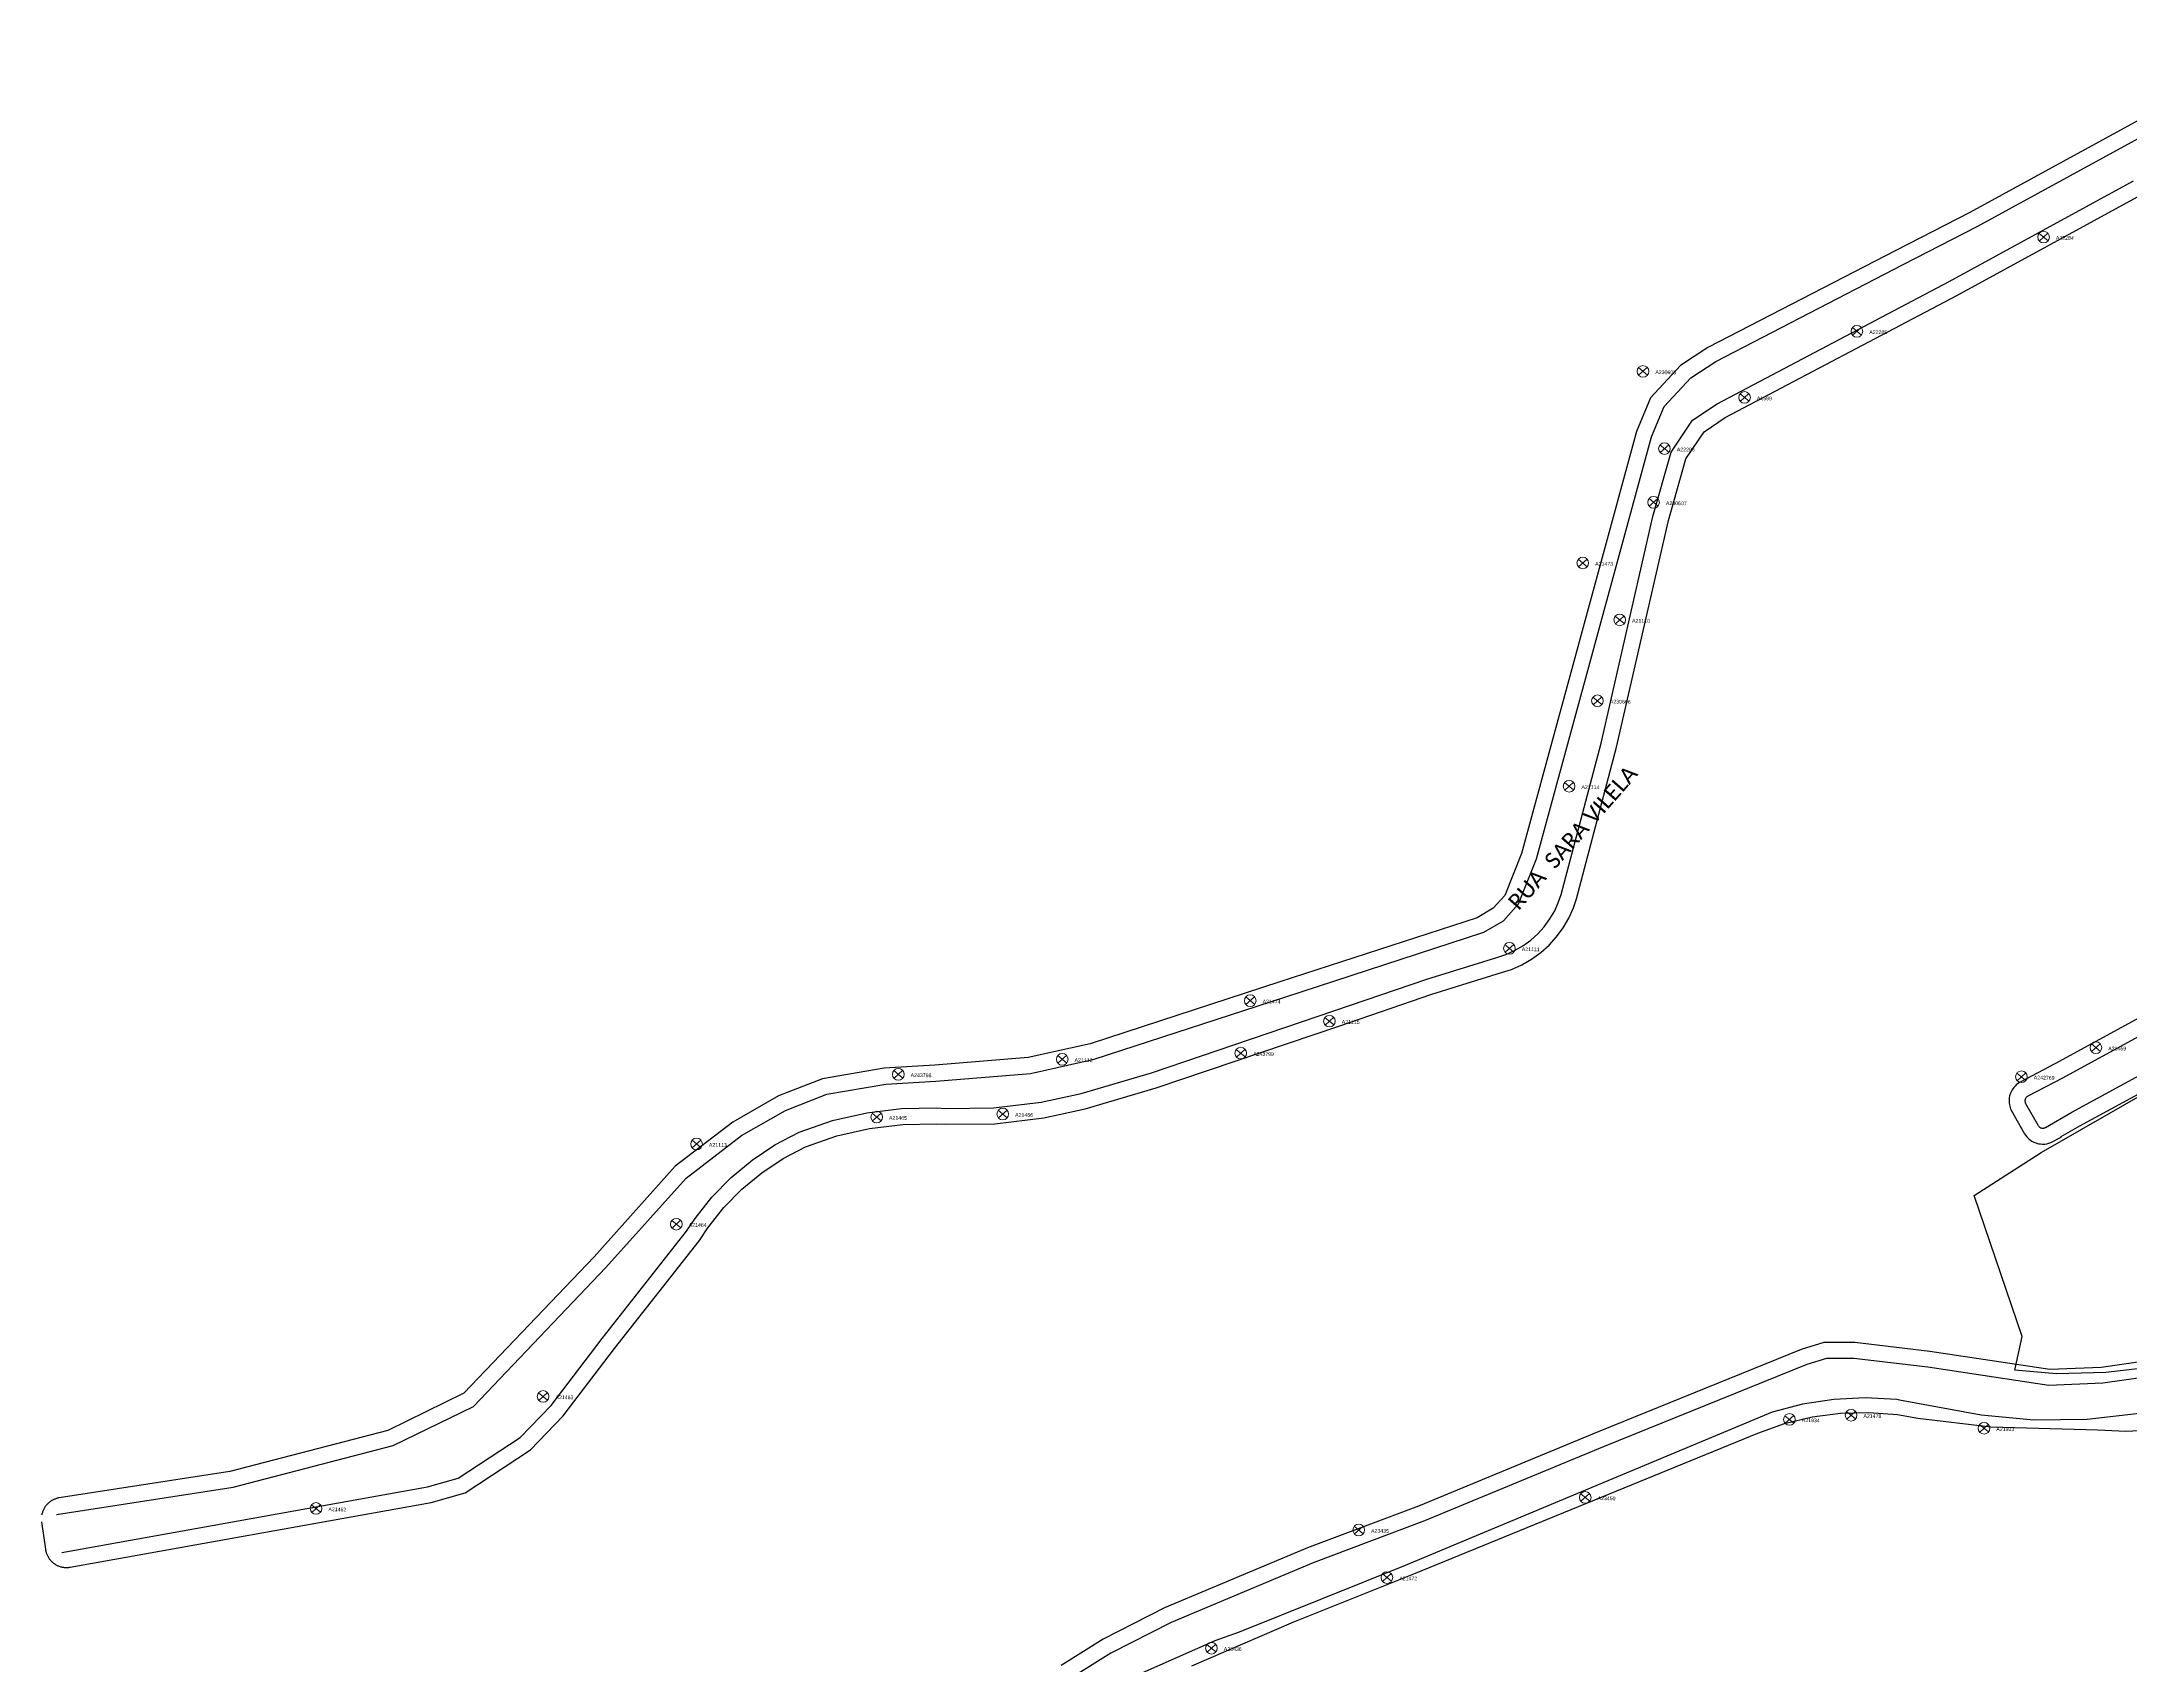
# Model space of a CAD drawing. Header units: millimetres. Extents: x 676447 to 689606, y 7455628 to 7463967.
# Drawn here: x 681500.2 to 681893.6, y 7459437.9 to 7459743.6 of the extents above; entities that cross this region are included whole.
import ezdxf

# ---------------------------------------------------------------- set-up
doc = ezdxf.new("R2010")
doc.units = ezdxf.units.MM
doc.header["$LTSCALE"] = 0.1
doc.header["$MEASUREMENT"] = 0
doc.linetypes.add('PHANTOM2', pattern=[1.25, 0.625, -0.125, 0.125, -0.125, 0.125, -0.125])
doc.layers.add('10.4-Postes', color=1, linetype='Continuous', lineweight=0)
for name, color, linetype in [('LEGENDAS_INFRAESTRUTURAS', 7, 'Continuous'), ('MUB_MEIOFIO', 7, 'Continuous'), ('MUB_OBRA_ARTE', 7, 'Continuous'), ('MUB_QUADRAS', 7, 'Continuous'), ('MUB_SEGMENTO', 7, 'Continuous'), ('NOS_DE_INFRAESTRUTURA', 7, 'Continuous')]:
    doc.layers.add(name, color=color, linetype=linetype)
doc.styles.add('Legend', font='calibri.ttf')
doc.styles.get("Standard").update_dxf_attribs({"font": 'arial.ttf'})

# ---------------------------------------------------------------- blocks, each defined once
blk = doc.blocks.new('PTPT')
at = {"layer": '10.4-Postes', "color": 1, "linetype": 'PHANTOM2'}
for points in [[(-0.0000079, 0.0000104), (0.0000075, -0.000002)], [(0.000007, 0.0000109), (-0.0000074, -0.0000025)]]:
    blk.add_lwpolyline(points, dxfattribs=at)
at = {"layer": '10.4-Postes', "color": 1}
blk.add_circle((-0.0000002, 0.0000042), 0.00000987, dxfattribs=at)

msp = doc.modelspace()

# ---------------------------------------------------------------- linework, layer by layer
at = {"layer": 'MUB_MEIOFIO', "linetype": 'Continuous'}
for points in [[(681502.99, 7459466.28), (681536.24, 7459471.43), (681566.42, 7459479.27), (681581.5, 7459486.62), (681606.46, 7459512.75), (681621.56, 7459529.62), (681632.01, 7459537.62), (681640.27, 7459542.36), (681648.05, 7459545.4), (681659.19, 7459547.32), (681668.63, 7459547.85), (681686.42, 7459549.32), (681698.45, 7459551.98), (681734.32, 7459563.69), (681771.82, 7459575.88), (681775.5, 7459578.05), (681778.34, 7459581.22), (681781.76, 7459589.73), (681803.39, 7459669.2), (681805.8, 7459674.86), (681810.83, 7459680.31), (681815.5, 7459683.38), (681850.78, 7459701.6), (681864.77, 7459708.75), (681923.59, 7459740.92)], [(681504.01, 7459459.11), (681572.87, 7459471.46), (681578.66, 7459473.13), (681590.33, 7459480.75), (681596.16, 7459486.79), (681605.73, 7459499.38), (681621.67, 7459519.6), (681623.25, 7459521.97), (681626.44, 7459526.02), (681630.04, 7459529.71), (681634.01, 7459533.01), (681638.3, 7459535.87), (681642.87, 7459538.27), (681649.13, 7459540.42), (681655.58, 7459541.9), (681662.15, 7459542.7), (681668.76, 7459542.81), (681670.47, 7459542.73), (681679.49, 7459542.85), (681688.45, 7459543.91), (681696, 7459545.56), (681709.2, 7459549.45), (681743.74, 7459561.13), (681761.1, 7459567.06), (681774.26, 7459571.17), (681775.97, 7459571.72), (681777.62, 7459572.45), (681779.18, 7459573.34), (681780.65, 7459574.4), (681781.99, 7459575.6), (681783.2, 7459576.93), (681784.26, 7459578.39), (681785.17, 7459579.95), (681785.91, 7459581.59), (681786.39, 7459583.02), (681793.91, 7459611.47), (681803.68, 7459654.15), (681807.13, 7459666.29), (681811.15, 7459672.29), (681815.74, 7459675.41), (681859.48, 7459698.41), (681894.19, 7459717.39)], [(681923.85, 7459571.91), (681880.82, 7459548.44), (681874.28, 7459545.01), (681874.19, 7459544.96), (681874.1, 7459544.89), (681874.03, 7459544.82), (681873.96, 7459544.75), (681873.9, 7459544.66), (681873.85, 7459544.57), (681873.8, 7459544.47), (681873.77, 7459544.37), (681873.75, 7459544.27), (681873.74, 7459544.17), (681873.74, 7459544.06), (681873.76, 7459543.96), (681873.78, 7459543.86), (681873.81, 7459543.76), (681873.86, 7459543.66), (681873.87, 7459543.63), (681876.22, 7459539.51), (681876.28, 7459539.42), (681876.34, 7459539.34), (681876.42, 7459539.26), (681876.5, 7459539.2), (681876.59, 7459539.14), (681876.68, 7459539.09), (681876.78, 7459539.05), (681876.88, 7459539.02), (681876.98, 7459539.01), (681877.08, 7459539), (681877.19, 7459539.01), (681877.29, 7459539.02), (681877.39, 7459539.05), (681877.49, 7459539.08), (681877.59, 7459539.13), (681877.59, 7459539.14), (681882.6, 7459542.04), (681898.12, 7459550.48)], [(681901.34, 7459492.82), (681888.39, 7459490.97), (681878.26, 7459490.58), (681855.42, 7459493.99), (681841.5, 7459495.64), (681836.34, 7459495.64), (681832.64, 7459494.48), (681794.51, 7459479.08), (681760.63, 7459465.06), (681739.7, 7459457.19), (681712.94, 7459445.94), (681701.59, 7459440.17), (681693.85, 7459435.31)], [(681895.34, 7459485.29), (681885.43, 7459484.13), (681875.44, 7459484.02), (681865.5, 7459484.95), (681850.09, 7459487.82), (681849.89, 7459487.86), (681849.6, 7459487.91), (681843.67, 7459488.23), (681837.74, 7459487.94), (681831.87, 7459487.02), (681826.13, 7459485.5), (681757, 7459456.66), (681725.72, 7459444.12), (681721.14, 7459442.47), (681706.97, 7459436.22)]]:
    msp.add_lwpolyline(points, dxfattribs=at)
at = {"layer": 'MUB_OBRA_ARTE', "linetype": 'Continuous'}
msp.add_lwpolyline([(681871.83, 7459493.46), (681873.22, 7459499.76), (681864.19, 7459526.34), (681876.82, 7459534.45), (681931.3, 7459565.67), (681934.84, 7459565.64), (681937.36, 7459564.32), (681961.75, 7459525.52), (681960.95, 7459522.69), (681957.9, 7459521.15), (681911.6, 7459498.03), (681904.78, 7459495.74), (681896.1, 7459493.81), (681888.97, 7459493), (681879.69, 7459492.72), (681871.83, 7459493.46)], dxfattribs=at)
at = {"layer": 'MUB_QUADRAS', "linetype": 'Continuous'}
for points in [[(681922.16, 7459743.56), (681863.37, 7459711.4), (681849.41, 7459704.27), (681813.98, 7459685.97), (681808.87, 7459682.62), (681803.24, 7459676.52), (681800.55, 7459670.19), (681778.91, 7459590.69), (681775.75, 7459582.83), (681773.57, 7459580.4), (681770.58, 7459578.63), (681733.39, 7459566.54), (681697.66, 7459554.88), (681685.97, 7459552.29), (681668.42, 7459550.84), (681658.85, 7459550.3), (681647.24, 7459548.3), (681638.97, 7459545.08), (681630.35, 7459540.12), (681619.51, 7459531.83), (681604.26, 7459514.79), (681579.7, 7459489.08), (681565.38, 7459482.1), (681535.63, 7459474.37), (681503.51, 7459469.39), (681503.37, 7459469.37), (681503.24, 7459469.34), (681503.1, 7459469.31), (681502.97, 7459469.27), (681502.84, 7459469.23), (681502.71, 7459469.18), (681502.58, 7459469.13), (681502.45, 7459469.07), (681502.33, 7459469.01), (681502.2, 7459468.95), (681502.08, 7459468.88), (681501.96, 7459468.81), (681501.85, 7459468.73), (681501.74, 7459468.65), (681501.63, 7459468.57), (681501.52, 7459468.48), (681501.42, 7459468.39), (681501.32, 7459468.29), (681501.22, 7459468.19), (681501.13, 7459468.09), (681501.04, 7459467.99), (681500.95, 7459467.88), (681500.87, 7459467.77), (681500.79, 7459467.65), (681500.71, 7459467.53), (681500.64, 7459467.42), (681500.58, 7459467.29), (681500.51, 7459467.17), (681500.46, 7459467.04), (681500.4, 7459466.92), (681500.35, 7459466.79), (681500.31, 7459466.66), (681500.27, 7459466.52), (681500.23, 7459466.39), (681500.2, 7459466.25), (681500.18, 7459466.12)], [(681500.16, 7459464.88), (681500.89, 7459459.72), (681500.92, 7459459.58), (681500.94, 7459459.44), (681500.97, 7459459.31), (681501.01, 7459459.17), (681501.05, 7459459.04), (681501.1, 7459458.91), (681501.15, 7459458.78), (681501.2, 7459458.65), (681501.26, 7459458.52), (681501.33, 7459458.4), (681501.39, 7459458.27), (681501.47, 7459458.15), (681501.54, 7459458.04), (681501.62, 7459457.92), (681501.71, 7459457.81), (681501.8, 7459457.7), (681501.89, 7459457.6), (681501.98, 7459457.5), (681502.08, 7459457.4), (681502.18, 7459457.3), (681502.29, 7459457.21), (681502.4, 7459457.12), (681502.51, 7459457.04), (681502.62, 7459456.96), (681502.74, 7459456.88), (681502.86, 7459456.81), (681502.98, 7459456.74), (681503.11, 7459456.68), (681503.24, 7459456.62), (681503.36, 7459456.57), (681503.5, 7459456.52), (681503.63, 7459456.47), (681503.76, 7459456.43), (681503.9, 7459456.4), (681504.03, 7459456.37), (681504.17, 7459456.34), (681504.31, 7459456.32), (681504.45, 7459456.3), (681504.59, 7459456.29), (681504.73, 7459456.28), (681504.87, 7459456.28), (681505, 7459456.28), (681505.14, 7459456.29), (681505.28, 7459456.3), (681505.42, 7459456.32), (681505.56, 7459456.34), (681573.56, 7459468.54), (681579.92, 7459470.37), (681592.25, 7459478.42), (681598.44, 7459484.83), (681608.1, 7459497.54), (681624.1, 7459517.84), (681625.68, 7459520.21), (681628.7, 7459524.04), (681632.08, 7459527.5), (681635.81, 7459530.6), (681639.83, 7459533.29), (681644.06, 7459535.51), (681649.96, 7459537.53), (681656.1, 7459538.94), (681662.36, 7459539.7), (681668.71, 7459539.81), (681670.42, 7459539.73), (681679.69, 7459539.85), (681688.95, 7459540.95), (681696.75, 7459542.65), (681710.1, 7459546.59), (681744.71, 7459558.29), (681762.03, 7459564.21), (681775.17, 7459568.31), (681777.04, 7459568.91), (681778.97, 7459569.77), (681780.81, 7459570.81), (681782.53, 7459572.06), (681784.11, 7459573.47), (681785.53, 7459575.03), (681786.78, 7459576.75), (681787.84, 7459578.57), (681788.71, 7459580.49), (681789.27, 7459582.16), (681796.82, 7459610.75), (681806.58, 7459653.4), (681809.89, 7459665.01), (681813.32, 7459670.14), (681817.29, 7459672.84), (681860.9, 7459695.77), (681895.64, 7459714.76)], [(681922.33, 7459574.5), (681879.4, 7459551.09), (681872.85, 7459547.65), (681872.53, 7459547.47), (681872.11, 7459547.14), (681871.91, 7459546.94), (681871.63, 7459546.66), (681871.34, 7459546.22), (681871.2, 7459545.97), (681871, 7459545.58), (681870.86, 7459545.1), (681870.78, 7459544.72), (681870.74, 7459544.32), (681870.74, 7459543.76), (681870.82, 7459543.37), (681870.87, 7459543.13), (681871.01, 7459542.65), (681871.08, 7459542.51), (681871.12, 7459542.4), (681873.67, 7459537.93), (681873.83, 7459537.69), (681874.07, 7459537.37), (681874.45, 7459536.99), (681874.77, 7459536.75), (681875.03, 7459536.58), (681875.39, 7459536.38), (681875.79, 7459536.22), (681876.29, 7459536.06), (681876.68, 7459536.03), (681877.07, 7459535.99), (681877.48, 7459536.02), (681877.88, 7459536.06), (681878.25, 7459536.18), (681878.6, 7459536.28), (681880.59, 7459537.28), (681880.59, 7459537.41), (681884.07, 7459539.42), (681899.58, 7459547.86)], [(681900.64, 7459495.75), (681888.12, 7459493.96), (681878.43, 7459493.59), (681855.82, 7459496.96), (681841.67, 7459498.64), (681835.87, 7459498.64), (681831.62, 7459497.3), (681793.38, 7459481.85), (681759.53, 7459467.85), (681738.59, 7459459.98), (681711.68, 7459448.66), (681700.11, 7459442.78), (681692.21, 7459437.82)], [(681716.8, 7459437.74), (681736.04, 7459446.08), (681758.96, 7459455.23), (681823.4, 7459481.6), (681828.46, 7459483.39), (681833.68, 7459484.64), (681839, 7459485.34), (681844.36, 7459485.48), (681849.71, 7459485.06), (681853.55, 7459484.4), (681867.32, 7459482.79), (681887.5, 7459482.22), (681892.76, 7459481.95), (681898.02, 7459482.23)]]:
    msp.add_lwpolyline(points, dxfattribs=at)

# ---------------------------------------------------------------- block references
at = {"layer": 'NOS_DE_INFRAESTRUTURA', "color": 1}
for p, xscale, yscale, zscale, rotation in [((681877.26, 7459706.31), 111319.4907932736, 111319.4907932736, 111319.4907932736, 359.3077618572121), ((681842.11, 7459688.57), 111319.4907932735, 111319.4907932735, 111319.4907932735, 359.3078901569259), ((681801.81, 7459681.03), 111319.4907932736, 111319.4907932736, 111319.4907932736, 359.3080411696164), ((681820.94, 7459676.12), 111319.4907932736, 111319.4907932736, 111319.4907932736, 359.3079669064683), ((681805.86, 7459666.49), 111319.4907932736, 111319.4907932736, 111319.4907932736, 359.3080213572135), ((681803.81, 7459656.37), 111319.4907932736, 111319.4907932736, 111319.4907932736, 359.3080260687015), ((681790.48, 7459644.96), 111319.4907932736, 111319.4907932736, 111319.4907932736, 359.3080733273787), ((681797.43, 7459634.24), 111319.4907932736, 111319.4907932736, 111319.4907932736, 359.3080436319387), ((681793.24, 7459619), 111319.4907932736, 111319.4907932736, 111319.4907932736, 359.3080549659477), ((681787.9, 7459602.92), 111319.4907932736, 111319.4907932736, 111319.4907932736, 359.3080703945308), ((681776.66, 7459572.39), 111319.4907932736, 111319.4907932736, 111319.4907932736, 359.3081038865015), ((681727.84, 7459562.54), 111319.4907932735, 111319.4907932735, 111319.4907932735, 359.3082865954054), ((681742.75, 7459558.69), 111319.4907932736, 111319.4907932736, 111319.4907932736, 359.3082287219655), ((681726.05, 7459552.66), 111319.4907932736, 111319.4907932736, 111319.4907932736, 359.3082904268738), ((681887.12, 7459553.7), 111319.4907932736, 111319.4907932736, 111319.4907932736, 359.3076780303683), ((681661.55, 7459548.67), 111319.4907932736, 111319.4907932736, 111319.4907932736, 359.3085345702678), ((681692.43, 7459551.5), 111319.4907932735, 111319.4907932735, 111319.4907932735, 359.3084179587553), ((681873.09, 7459548.21), 111319.4907932736, 111319.4907932736, 111319.4907932736, 359.3077297463874), ((681657.49, 7459540.63), 111319.4907932736, 111319.4907932736, 111319.4907932736, 359.3085475839954), ((681681.23, 7459541.2), 111319.4907932736, 111319.4907932736, 111319.4907932736, 359.3084574470938), ((681623.55, 7459535.55), 111319.4907932735, 111319.4907932735, 111319.4907932735, 359.3086751418864), ((681619.74, 7459520.46), 111319.4907932736, 111319.4907932736, 111319.4907932736, 359.3086850579973), ((681594.65, 7459488.02), 111319.4907932736, 111319.4907932736, 111319.4907932736, 359.308770678306), ((681829.4, 7459483.7), 111319.4907932736, 111319.4907932736, 111319.4907932736, 359.30787636291), ((681841.01, 7459484.49), 111319.4907932736, 111319.4907932736, 111319.4907932736, 359.3078324470038), ((681866.05, 7459482.03), 111319.4907932736, 111319.4907932736, 111319.4907932736, 359.3077364382354), ((681551.88, 7459466.93), 111319.4907932736, 111319.4907932736, 111319.4907932736, 359.3089269898077), ((681790.93, 7459469.01), 111319.4907932736, 111319.4907932736, 111319.4907932736, 359.3080182480786), ((681748.27, 7459462.87), 111319.4907932735, 111319.4907932735, 111319.4907932735, 359.3081786581791), ((681753.58, 7459453.92), 111319.4907932735, 111319.4907932735, 111319.4907932735, 359.3081557361963), ((681720.53, 7459440.62), 111319.4907932735, 111319.4907932735, 111319.4907932735, 359.3082774358951)]:
    msp.add_blockref('PTPT', p, dxfattribs=dict(at, xscale=xscale, yscale=yscale, zscale=zscale, rotation=rotation))

# ---------------------------------------------------------------- texts
at = {"layer": 'LEGENDAS_INFRAESTRUTURAS', "color": 1}
for s, rotation, p in [('A22284', 359.3078, (681879.57, 7459706.29)), ('A22285', 359.3079, (681844.42, 7459688.55)), ('A230608', 359.308, (681804.12, 7459681)), ('A1599', 359.308, (681823.25, 7459676.09)), ('A22286', 359.308, (681808.17, 7459666.46)), ('A230607', 359.308, (681806.12, 7459656.34)), ('A21473', 359.3081, (681792.79, 7459644.93)), ('A21110', 359.308, (681799.74, 7459634.21)), ('A230606', 359.308, (681795.55, 7459618.98)), ('A21114', 359.3081, (681790.21, 7459602.89)), ('A21111', 359.3081, (681778.97, 7459572.36)), ('A21474', 359.3083, (681730.15, 7459562.51)), ('A21115', 359.3082, (681745.06, 7459558.66)), ('A21469', 359.3077, (681889.43, 7459553.67)), ('A21112', 359.3084, (681694.74, 7459551.47)), ('A243799', 359.3083, (681728.36, 7459552.63)), ('A243798', 359.3085, (681663.86, 7459548.64)), ('A242769', 359.3077, (681875.4, 7459548.19)), ('A21466', 359.3084, (681683.54, 7459541.17)), ('A21465', 359.3085, (681659.79, 7459540.61)), ('A21113', 359.3087, (681625.86, 7459535.52)), ('A21464', 359.3087, (681622.05, 7459520.44)), ('A21463', 359.3088, (681596.96, 7459488)), ('A21934', 359.3079, (681831.71, 7459483.67)), ('A21478', 359.3078, (681843.32, 7459484.46)), ('A21933', 359.3077, (681868.36, 7459482)), ('A21462', 359.3089, (681554.19, 7459466.9)), ('A23450', 359.308, (681793.24, 7459468.98)), ('A23435', 359.3082, (681750.58, 7459462.84)), ('A21472', 359.3081, (681755.89, 7459453.89)), ('A23436', 359.3083, (681722.84, 7459440.59))]:
    msp.add_text(s, height=0.7, rotation=rotation, dxfattribs=at).set_placement(p)
at = {"layer": 'MUB_SEGMENTO', "color": 253, "style": 'Legend'}
msp.add_text('RUA  SARA VILELA', height=3, rotation=48.7086, dxfattribs=at).set_placement((681778.38, 7459579.86))

doc.saveas('drawing.dxf')
